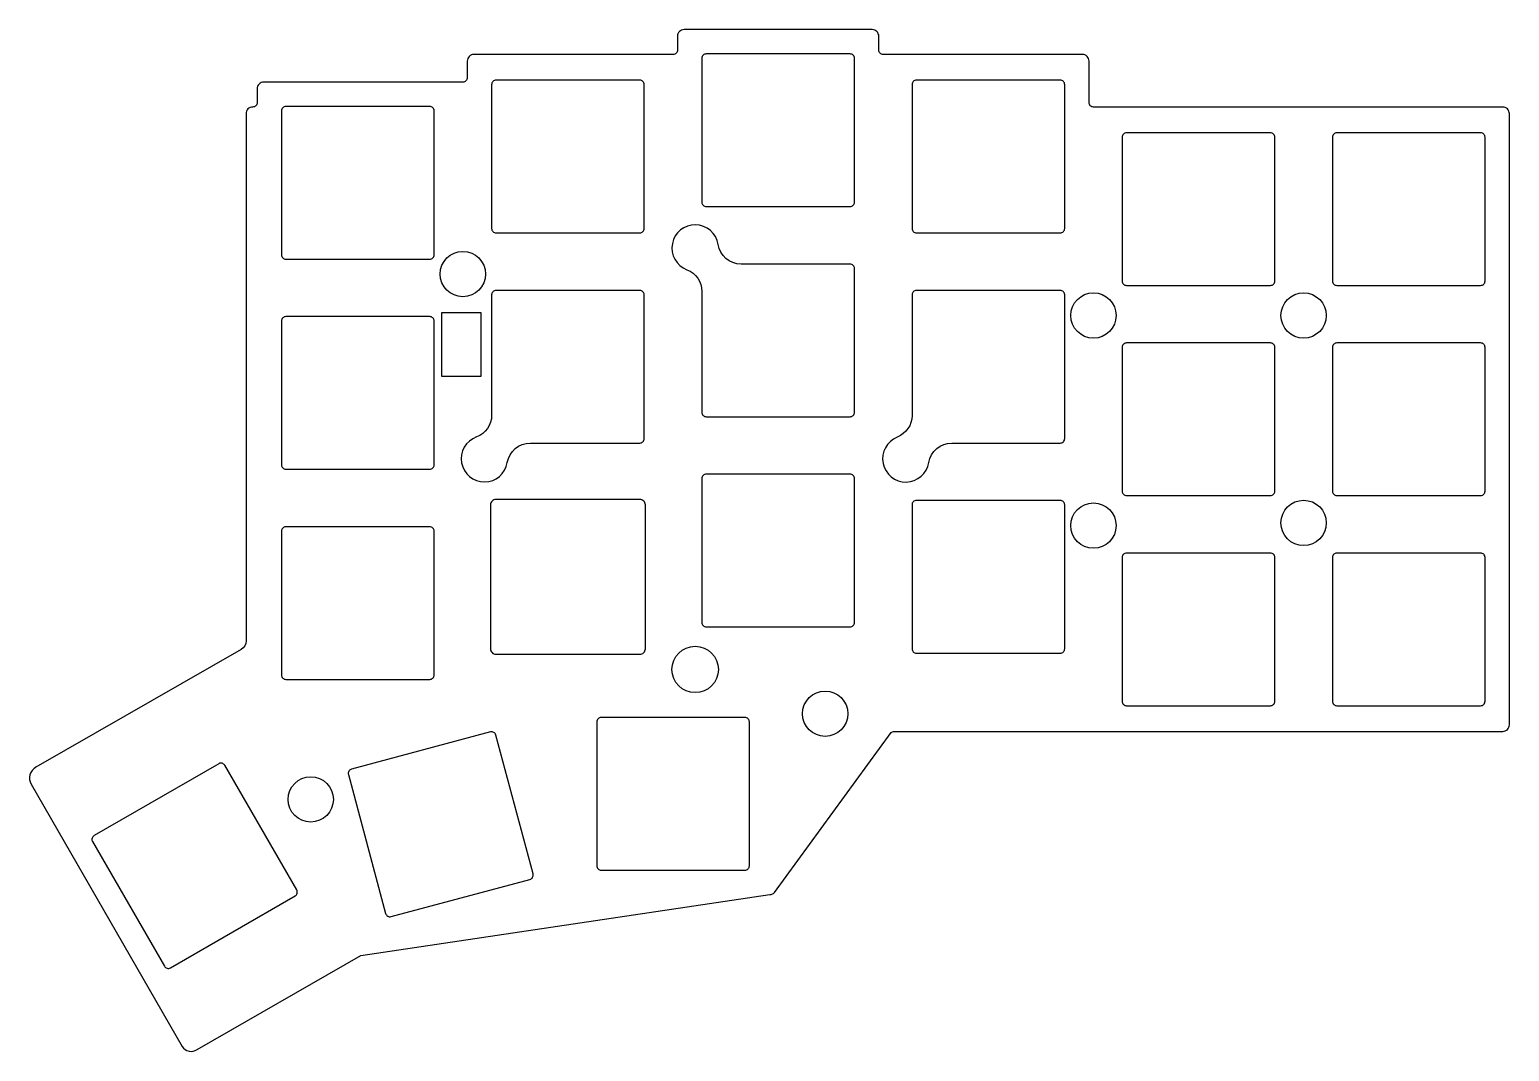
# Model space of a CAD drawing. Header units: millimetres. Extents: x 61 to 195, y -153 to -61.
import ezdxf

# ---------------------------------------------------------------- set-up
doc = ezdxf.new("R2010")
doc.units = ezdxf.units.MM
doc.layers.get('0').update_dxf_attribs({"linetype": 'CONTINUOUS'})

msp = doc.modelspace()

# ---------------------------------------------------------------- linework, layer by layer
for points in [[(81.25, -67.9, 0.414214), (80.65, -68.5), (80.65, -116.17, -0.268609), (80.2, -116.95), (61.64, -127.6, 0.414214), (61.23, -129.11), (74.87, -152.85, 0.414231), (76.23, -153.11), (91.03, -144.6), (128.01, -139.1, 0.197905), (128.43, -138.92), (138.97, -124.46, -0.194142), (139.25, -124.35), (175.25, -124.35), (194.25, -124.35, 0.414214), (194.85, -123.75), (194.85, -68.5, 0.414214), (194.25, -67.9), (157.25, -67.9, -0.414214), (156.85, -67.5), (156.85, -63.75, 0.414214), (156.25, -63.15), (138.25, -63.15, -0.414214), (137.85, -62.75), (137.85, -61.5, 0.414214), (137.25, -60.9), (120.25, -60.9, 0.414214), (119.65, -61.5), (119.65, -62.75, -0.414214), (119.25, -63.15), (101.25, -63.15, 0.414214), (100.65, -63.75), (100.65, -65.25, -0.414214), (100.25, -65.65), (82.25, -65.65, 0.414214), (81.65, -66.25), (81.65, -67.5, -0.414214)], [(135.25, -76.9, 0.414214), (135.65, -76.5), (135.65, -63.5, 0.414214), (135.25, -63.1), (122.25, -63.1, 0.414214), (121.85, -63.5), (121.85, -76.5, 0.414214), (122.25, -76.9)], [(116.25, -79.28, 0.414214), (116.65, -78.88), (116.65, -65.88, 0.414214), (116.25, -65.48), (103.25, -65.48, 0.414214), (102.85, -65.88), (102.85, -78.88, 0.414214), (103.25, -79.28)], [(154.25, -79.28, 0.414214), (154.65, -78.88), (154.65, -65.88, 0.414214), (154.25, -65.48), (141.25, -65.48, 0.414214), (140.85, -65.88), (140.85, -78.88, 0.414214), (141.25, -79.28)], [(97.25, -81.65, 0.414214), (97.65, -81.25), (97.65, -68.25, 0.414214), (97.25, -67.85), (84.25, -67.85, 0.414214), (83.85, -68.25), (83.85, -81.25, 0.414214), (84.25, -81.65)], [(160.25, -70.23, 0.414214), (159.85, -70.63), (159.85, -83.63, 0.414214), (160.25, -84.03), (173.25, -84.03, 0.414214), (173.65, -83.63), (173.65, -70.63, 0.414214), (173.25, -70.23)], [(179.25, -70.23, 0.414214), (178.85, -70.63), (178.85, -83.63, 0.414214), (179.25, -84.03), (192.25, -84.03, 0.414214), (192.65, -83.63), (192.65, -70.63, 0.414214), (192.25, -70.23)], [(123.32, -80.32, 1.73506), (120.5, -82.61, -0.310868), (121.85, -84.57), (121.85, -95.5, 0.414214), (122.25, -95.9), (135.25, -95.9, 0.414214), (135.65, -95.5), (135.65, -82.5, 0.414214), (135.25, -82.1), (125.4, -82.1, -0.3694)], [(116.25, -98.28, 0.414214), (116.65, -97.88), (116.65, -84.88, 0.414214), (116.25, -84.48), (103.25, -84.48, 0.414214), (102.85, -84.88), (102.85, -95.76, -0.314357), (101.48, -97.73, 1.741784), (104.27, -100.04, -0.367689), (106.35, -98.28)], [(154.25, -98.28, 0.414214), (154.65, -97.88), (154.65, -84.88, 0.414214), (154.25, -84.48), (141.25, -84.48, 0.414214), (140.85, -84.88), (140.85, -95.8, -0.307368), (139.52, -97.75, 1.716358), (142.37, -100.04, -0.367689), (144.45, -98.28)], [(84.25, -86.85, 0.414214), (83.85, -87.25), (83.85, -100.25, 0.414214), (84.25, -100.65), (97.25, -100.65, 0.414214), (97.65, -100.25), (97.65, -87.25, 0.414214), (97.25, -86.85)], [(160.25, -89.23, 0.414214), (159.85, -89.63), (159.85, -102.63, 0.414214), (160.25, -103.03), (173.25, -103.03, 0.414214), (173.65, -102.63), (173.65, -89.63, 0.414214), (173.25, -89.23)], [(179.25, -89.23, 0.414214), (178.85, -89.63), (178.85, -102.63, 0.414214), (179.25, -103.03), (192.25, -103.03, 0.414214), (192.65, -102.63), (192.65, -89.63, 0.414214), (192.25, -89.23)], [(122.25, -101.1, 0.414214), (121.85, -101.5), (121.85, -114.5, 0.414214), (122.25, -114.9), (135.25, -114.9, 0.414214), (135.65, -114.5), (135.65, -101.5, 0.414214), (135.25, -101.1)], [(102.75, -116.88, 0.414214), (103.25, -117.38), (116.25, -117.38, 0.414214), (116.75, -116.88), (116.75, -103.88, 0.414214), (116.25, -103.38), (103.25, -103.38, 0.414214), (102.75, -103.88)], [(141.25, -103.47, 0.414214), (140.85, -103.88), (140.85, -116.88, 0.414214), (141.25, -117.28), (154.25, -117.28, 0.414214), (154.65, -116.88), (154.65, -103.88, 0.414214), (154.25, -103.47)], [(97.25, -119.65, 0.414214), (97.65, -119.25), (97.65, -106.25, 0.414214), (97.25, -105.85), (84.25, -105.85, 0.414214), (83.85, -106.25), (83.85, -119.25, 0.414214), (84.25, -119.65)], [(160.25, -108.23, 0.414214), (159.85, -108.62), (159.85, -121.63, 0.414214), (160.25, -122.03), (173.25, -122.03, 0.414214), (173.65, -121.63), (173.65, -108.62, 0.414214), (173.25, -108.23)], [(179.25, -108.23, 0.414214), (178.85, -108.62), (178.85, -121.63, 0.414214), (179.25, -122.03), (192.25, -122.03, 0.414214), (192.65, -121.63), (192.65, -108.62, 0.414214), (192.25, -108.23)], [(90.19, -127.77, 0.414214), (89.9, -128.26), (93.27, -140.81, 0.414214), (93.76, -141.1), (106.31, -137.73, 0.414214), (106.6, -137.24), (103.23, -124.69, 0.414214), (102.74, -124.4)], [(112.75, -123.1, 0.414214), (112.35, -123.5), (112.35, -136.5, 0.414214), (112.75, -136.9), (125.75, -136.9, 0.414214), (126.15, -136.5), (126.15, -123.5, 0.414214), (125.75, -123.1)], [(66.92, -133.77, 0.414214), (66.77, -134.32), (73.27, -145.58, 0.414214), (73.82, -145.73), (85.08, -139.23, 0.414214), (85.23, -138.68), (78.73, -127.42, 0.414214), (78.18, -127.27)]]:
    msp.add_lwpolyline(points, format="xyb", close=True)
msp.add_lwpolyline([(101.87, -92.27), (98.36, -92.27), (98.36, -86.47), (101.87, -86.47)], close=True)
for centre, radius in [((100.25, -83), 2.05), ((157.25, -86.75), 2.05), ((176.25, -86.75), 2.05), ((157.25, -105.75), 2.05), ((176.25, -105.5), 2.05), ((121.25, -118.75), 2.1), ((133, -122.75), 2.05), ((86.5, -130.5), 2.05)]:
    msp.add_circle(centre, radius)

doc.saveas('drawing.dxf')
